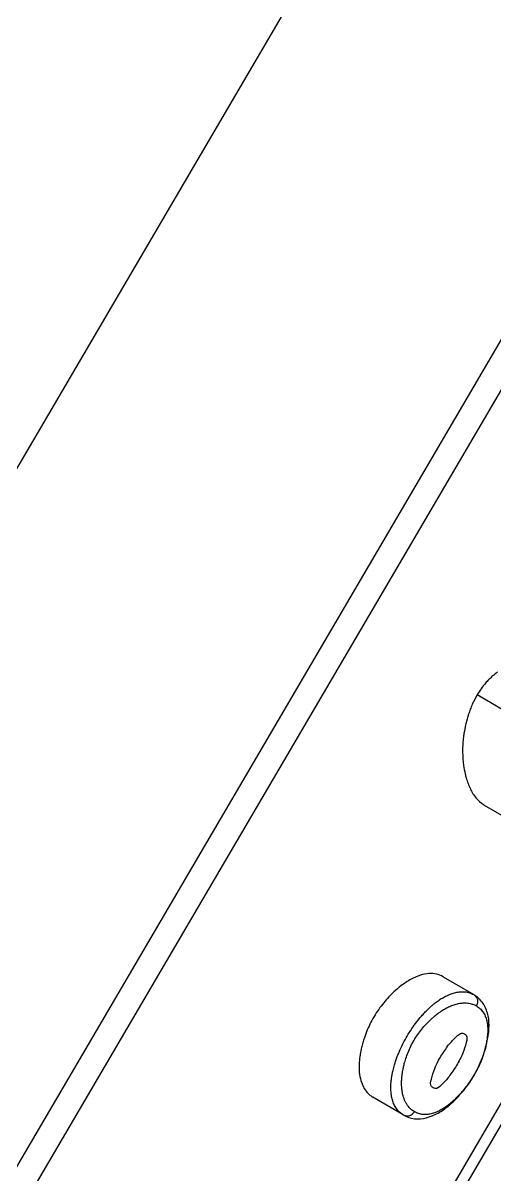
# Model space of a CAD drawing. Extents: x -1802 to -1505, y -7177 to -6757.
# Drawn here: x -1585.62 to -1574.45, y -6927.46 to -6900.21 of the extents above; entities that cross this region are included whole.
import ezdxf

# ---------------------------------------------------------------- set-up
doc = ezdxf.new("R2010")
doc.units = 0
doc.header["$LTSCALE"] = 5
doc.header["$MEASUREMENT"] = 0
doc.layers.add('DWG', color=7, linetype='CONTINUOUS')

msp = doc.modelspace()

# ---------------------------------------------------------------- linework, layer by layer
at = {"layer": 'DWG'}
for p, q in [((-1596.388, -6928.879), (-1557.664, -6862.793)), ((-1610.775, -6969.945), (-1553.339, -6871.925)), ((-1609.812, -6969.491), (-1553.228, -6872.926)), ((-1574.05, -6916.58), (-1574.871, -6916.099)), ((-1574.705, -6918.707), (-1573.981, -6919.131)), ((-1572.173, -6922.113), (-1576.202, -6928.988)), ((-1576.091, -6929.325), (-1571.825, -6922.045)), ((-1575.673, -6922.767), (-1574.951, -6923.19)), ((-1576.621, -6926.037), (-1577.342, -6925.614))]:
    msp.add_line(p, q, dxfattribs=at)
for points in [[(-1606.518, -6906.606), (-1598.62, -6894.233), (-1588.407, -6880.999), (-1578.264, -6870.68), (-1569.356, -6864.3), (-1562.428, -6861.908), (-1559.783, -6862.002), (-1557.664, -6862.793)], [(-1574.529, -6915.677), (-1574.6, -6915.745)], [(-1574.458, -6915.616), (-1574.529, -6915.677)], [(-1574.386, -6915.561), (-1574.458, -6915.616)], [(-1574.6, -6915.745), (-1574.67, -6915.82), (-1574.871, -6916.099)], [(-1574.871, -6916.099), (-1574.984, -6916.324)], [(-1574.984, -6916.324), (-1575.032, -6916.441), (-1575.072, -6916.557)], [(-1575.072, -6916.557), (-1575.138, -6916.789)], [(-1575.184, -6917.018), (-1575.199, -6917.129), (-1575.209, -6917.239)], [(-1575.138, -6916.789), (-1575.184, -6917.018)], [(-1575.209, -6917.239), (-1575.214, -6917.453), (-1575.191, -6917.769), (-1575.154, -6917.968)], [(-1575.154, -6917.968), (-1575.13, -6918.063), (-1575.03, -6918.325), (-1574.894, -6918.541), (-1574.723, -6918.696)], [(-1574.723, -6918.696), (-1574.705, -6918.707)], [(-1575.673, -6922.767), (-1575.83, -6922.707), (-1576.012, -6922.694), (-1576.214, -6922.732), (-1576.435, -6922.826)], [(-1576.673, -6922.983), (-1576.841, -6923.126)], [(-1576.435, -6922.826), (-1576.673, -6922.983)], [(-1576.925, -6923.209), (-1577.17, -6923.499), (-1577.384, -6923.846), (-1577.539, -6924.213), (-1577.575, -6924.33)], [(-1576.841, -6923.126), (-1576.925, -6923.209)], [(-1575.948, -6923.46), (-1575.884, -6923.407), (-1575.79, -6923.336), (-1575.693, -6923.272), (-1575.591, -6923.217), (-1575.556, -6923.201)], [(-1575.556, -6923.201), (-1575.485, -6923.172), (-1575.377, -6923.14), (-1575.268, -6923.124), (-1575.158, -6923.125), (-1575.05, -6923.146), (-1574.952, -6923.19)], [(-1574.593, -6924.08), (-1574.597, -6923.765), (-1574.678, -6923.491), (-1574.845, -6923.268), (-1574.952, -6923.191)], [(-1574.951, -6923.19), (-1574.883, -6923.261), (-1574.859, -6923.359), (-1574.887, -6923.458)], [(-1576.114, -6923.62), (-1576.079, -6923.584), (-1575.98, -6923.489), (-1575.948, -6923.46)], [(-1575.92, -6923.738), (-1575.89, -6923.711), (-1575.8, -6923.64), (-1575.74, -6923.597)], [(-1575.74, -6923.597), (-1575.71, -6923.576), (-1575.617, -6923.52), (-1575.519, -6923.47), (-1575.415, -6923.43), (-1575.309, -6923.402), (-1575.201, -6923.388), (-1575.165, -6923.387)], [(-1575.165, -6923.387), (-1575.092, -6923.391), (-1574.985, -6923.414), (-1574.918, -6923.441)], [(-1574.918, -6923.441), (-1574.887, -6923.458)], [(-1574.887, -6923.458), (-1574.804, -6923.519)], [(-1574.804, -6923.519), (-1574.733, -6923.601), (-1574.68, -6923.698), (-1574.644, -6923.804), (-1574.624, -6923.914), (-1574.618, -6924.026), (-1574.623, -6924.137)], [(-1576.793, -6924.752), (-1576.775, -6924.7), (-1576.709, -6924.533), (-1576.625, -6924.354), (-1576.525, -6924.172), (-1576.414, -6923.996), (-1576.299, -6923.837), (-1576.186, -6923.699), (-1576.15, -6923.658)], [(-1576.614, -6924.916), (-1576.594, -6924.834), (-1576.555, -6924.7), (-1576.503, -6924.557), (-1576.438, -6924.411), (-1576.362, -6924.269), (-1576.275, -6924.134), (-1576.179, -6924.007), (-1576.079, -6923.893), (-1575.982, -6923.794), (-1575.92, -6923.738)], [(-1576.15, -6923.658), (-1576.114, -6923.62)], [(-1574.623, -6924.137), (-1574.636, -6924.247), (-1574.657, -6924.359), (-1574.685, -6924.475), (-1574.723, -6924.601), (-1574.773, -6924.739), (-1574.836, -6924.886), (-1574.91, -6925.033), (-1574.993, -6925.175), (-1575.086, -6925.311), (-1575.183, -6925.437), (-1575.279, -6925.549), (-1575.371, -6925.644), (-1575.458, -6925.725), (-1575.545, -6925.797), (-1575.634, -6925.862)], [(-1575.547, -6924.381), (-1575.361, -6924.185), (-1575.31, -6924.139)], [(-1575.166, -6924.119), (-1575.128, -6924.153), (-1575.129, -6924.324), (-1575.209, -6924.576), (-1575.355, -6924.866)], [(-1575.31, -6924.139), (-1575.212, -6924.103), (-1575.166, -6924.119)], [(-1574.655, -6924.414), (-1574.593, -6924.08)], [(-1577.575, -6924.33), (-1577.605, -6924.444)], [(-1575.727, -6924.648), (-1575.547, -6924.381)], [(-1575.399, -6925.69), (-1575.159, -6925.421), (-1574.939, -6925.098), (-1574.768, -6924.749), (-1574.655, -6924.414)], [(-1577.645, -6924.656), (-1577.662, -6924.845), (-1577.651, -6925.081), (-1577.607, -6925.266), (-1577.54, -6925.413), (-1577.452, -6925.528), (-1577.381, -6925.589)], [(-1577.605, -6924.444), (-1577.628, -6924.552), (-1577.645, -6924.656)], [(-1575.782, -6924.746), (-1575.727, -6924.648)], [(-1576.869, -6925.027), (-1576.86, -6924.985), (-1576.825, -6924.851), (-1576.81, -6924.803)], [(-1576.81, -6924.803), (-1576.793, -6924.752)], [(-1576.65, -6925.143), (-1576.641, -6925.069), (-1576.622, -6924.955), (-1576.614, -6924.916)], [(-1575.914, -6925.397), (-1575.95, -6925.366), (-1575.953, -6925.195), (-1575.873, -6924.94), (-1575.782, -6924.746)], [(-1575.355, -6924.866), (-1575.535, -6925.132)], [(-1576.906, -6925.266), (-1576.902, -6925.227), (-1576.885, -6925.109), (-1576.869, -6925.027)], [(-1576.587, -6925.685), (-1576.612, -6925.616), (-1576.639, -6925.508), (-1576.653, -6925.399), (-1576.658, -6925.289), (-1576.653, -6925.18), (-1576.65, -6925.143)], [(-1575.535, -6925.132), (-1575.717, -6925.329), (-1575.865, -6925.413), (-1575.914, -6925.397)], [(-1576.621, -6926.037), (-1576.706, -6925.973), (-1576.779, -6925.888), (-1576.835, -6925.79), (-1576.874, -6925.684), (-1576.898, -6925.573), (-1576.91, -6925.459), (-1576.911, -6925.344), (-1576.906, -6925.266)], [(-1577.381, -6925.589), (-1577.342, -6925.614)], [(-1576.554, -6925.752), (-1576.572, -6925.719), (-1576.587, -6925.685)], [(-1576.355, -6925.963), (-1576.44, -6925.9), (-1576.514, -6925.816), (-1576.554, -6925.752)], [(-1575.558, -6925.832), (-1575.399, -6925.69)], [(-1576.621, -6926.037), (-1576.525, -6926.062), (-1576.428, -6926.035), (-1576.355, -6925.963)], [(-1576.62, -6926.037), (-1576.489, -6926.096), (-1576.214, -6926.129), (-1575.936, -6926.062), (-1575.66, -6925.91), (-1575.558, -6925.832)], [(-1575.634, -6925.862), (-1575.728, -6925.92), (-1575.829, -6925.969), (-1575.933, -6926.005), (-1576.039, -6926.026), (-1576.148, -6926.028), (-1576.256, -6926.007), (-1576.355, -6925.963)]]:
    msp.add_spline(points, degree=3, dxfattribs=at)

doc.saveas('drawing.dxf')
